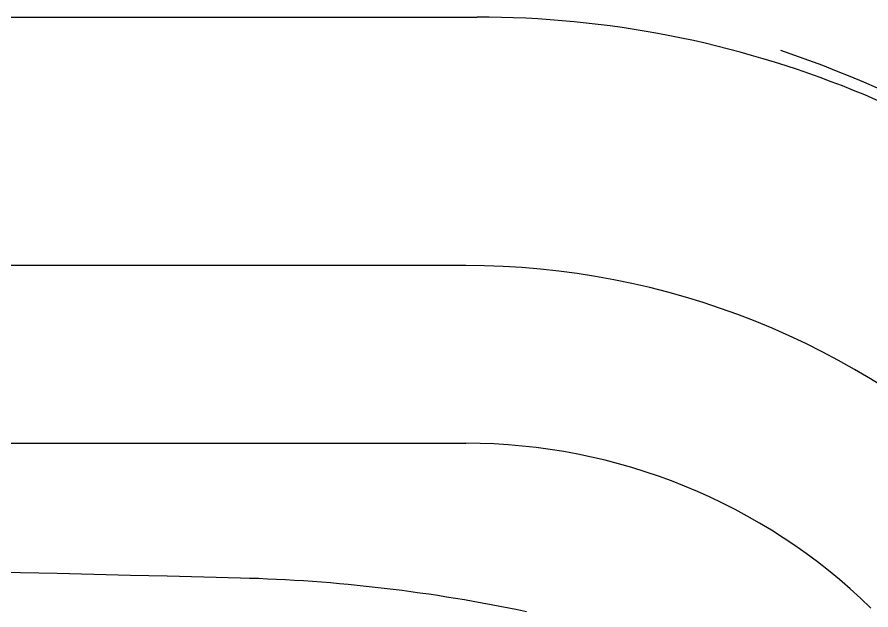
# Model space of a CAD drawing. Extents: x 413 to 494, y 628 to 766.
# Drawn here: x 456.43 to 458.996, y 648.525 to 650.306 of the extents above; entities that cross this region are included whole.
import ezdxf

# ---------------------------------------------------------------- set-up
doc = ezdxf.new("R2010")
doc.units = 0
doc.header["$MEASUREMENT"] = 0
for name, color, linetype in [('1', 4, 'Continuous'), ('BDIM_CYAN', 4, 'Continuous'), ('DIM', 3, 'Continuous')]:
    doc.layers.add(name, color=color, linetype=linetype)

# ---------------------------------------------------------------- blocks, each defined once
blk = doc.blocks.new('HSSCP')
at = {"layer": '1', "color": 4}
for points in [[(3.524, 1.014), (1.1751, 1.0754), (-1.1751, 1.0754), (-3.524, 1.014)], [(4.3838, 0.9127), (4.1009, 0.9726), (3.8131, 1.0065), (3.524, 1.014)]]:
    blk.add_open_spline(points, degree=3, dxfattribs=at)
blk = doc.blocks.new('new block')
at = {"layer": '1', "color": 3}
blk.add_blockref('HSSCP', (-0.0669, 0.8791), dxfattribs=at)
blk = doc.blocks.new('2018 BEAM (110V)')
at = {"layer": 'BDIM_CYAN'}
for p, q in [((35.9586, 6.8457), (44.4294, 6.8457)), ((44.3958, 6.0991), (35.9922, 6.0991)), ((35.9922, 5.5651), (44.3958, 5.5651))]:
    blk.add_line(p, q, dxfattribs=at)
for centre, radius, start, end in [((44.4307, 3.8333), 3.0123, 45.8817, 90.0244), ((44.1038, 3.1406), 3.8118, 49.6059, 71.036), ((44.3951, 3.7531), 2.346, 46.4735, 89.9827), ((44.3959, 3.8204), 1.7447, 45.7504, 90.0034)]:
    blk.add_arc(centre, radius, start, end, dxfattribs=at)
at = {"layer": 'DIM'}
blk.add_blockref('new block', (40.2609, 3.2671), dxfattribs=at)

msp = doc.modelspace()

# ---------------------------------------------------------------- block references
at = {"layer": '1'}
msp.add_blockref('2018 BEAM (110V)', (413.383, 643.4604), dxfattribs=at)

doc.saveas('drawing.dxf')
